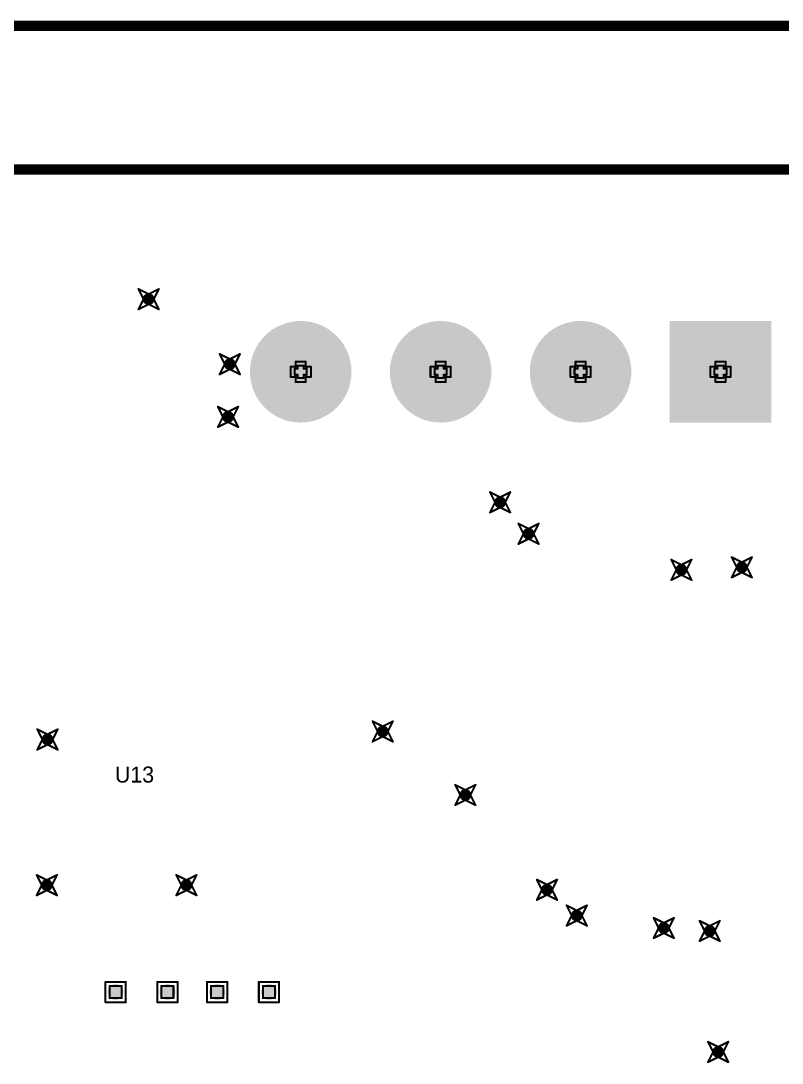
# Model space of a CAD drawing. Header units: millimetres. Extents: x -25 to 478, y -31 to 252.
# Drawn here: x 209.83 to 228.87, y 187.65 to 213.72 of the extents above; entities that cross this region are included whole.
import ezdxf

# ---------------------------------------------------------------- set-up
doc = ezdxf.new("R2010")
doc.units = ezdxf.units.MM
for name, color, linetype in [('DrillDrawing', 1, 'Continuous'), ('Mechanical1', 6, 'Continuous'), ('Mechanical2', 216, 'Continuous'), ('MultiLayer', 9, 'Continuous'), ('PadHoleLayer', 156, 'Continuous'), ('ViaHoleLayer', 16, 'Continuous')]:
    doc.layers.add(name, color=color, linetype=linetype)

# ---------------------------------------------------------------- blocks, each defined once
blk = doc.blocks.new('DBV0006A_N_175')
at = {"layer": 'Mechanical1'}
blk.add_text('U13', height=0.4, dxfattribs=at).set_placement((-0.635, -0.127))
blk = doc.blocks.new('TERM_BLK_ED555_4DS_256')
at = {"layer": 'MultiLayer'}
blk.add_hatch(color=9, dxfattribs=at).paths.add_polyline_path([(-1.27, 1.27), (1.27, 1.27), (1.27, -1.27), (-1.27, -1.27)])
h = blk.add_hatch(color=9, dxfattribs=at)
edge = h.paths.add_edge_path()
edge.add_arc((3.5, 0), 1.27, 0, 360)
h = blk.add_hatch(color=9, dxfattribs=at)
edge = h.paths.add_edge_path()
edge.add_arc((7, 0), 1.27, 0, 360)
h = blk.add_hatch(color=9, dxfattribs=at)
edge = h.paths.add_edge_path()
edge.add_arc((10.5, 0), 1.27, 0, 360)
at = {"layer": 'PadHoleLayer'}
h = blk.add_hatch(color=156, dxfattribs=at)
edge = h.paths.add_edge_path()
edge.add_arc((0, 0), 0.635, 0, 360)
h = blk.add_hatch(color=156, dxfattribs=at)
edge = h.paths.add_edge_path()
edge.add_arc((3.5, 0), 0.635, 0, 360)
h = blk.add_hatch(color=156, dxfattribs=at)
edge = h.paths.add_edge_path()
edge.add_arc((7, 0), 0.635, 0, 360)
h = blk.add_hatch(color=156, dxfattribs=at)
edge = h.paths.add_edge_path()
edge.add_arc((10.5, 0), 0.635, 0, 360)

msp = doc.modelspace()

# ---------------------------------------------------------------- hatches: boundary and pattern name
at = {"layer": 'ViaHoleLayer'}
h = msp.add_hatch(color=16, dxfattribs=at)
edge = h.paths.add_edge_path()
edge.add_arc((213.026, 206.756), 0.15, 0, 360)
h = msp.add_hatch(color=16, dxfattribs=at)
edge = h.paths.add_edge_path()
edge.add_arc((215.056, 205.13), 0.15, 0, 360)
h = msp.add_hatch(color=16, dxfattribs=at)
edge = h.paths.add_edge_path()
edge.add_arc((215.012, 203.812), 0.15, 0, 360)
h = msp.add_hatch(color=16, dxfattribs=at)
edge = h.paths.add_edge_path()
edge.add_arc((221.818, 201.676), 0.15, 0, 360)
h = msp.add_hatch(color=16, dxfattribs=at)
edge = h.paths.add_edge_path()
edge.add_arc((222.529, 200.889), 0.15, 0, 360)
h = msp.add_hatch(color=16, dxfattribs=at)
edge = h.paths.add_edge_path()
edge.add_arc((227.863, 200.05), 0.15, 0, 360)
h = msp.add_hatch(color=16, dxfattribs=at)
edge = h.paths.add_edge_path()
edge.add_arc((226.352, 199.987), 0.15, 0, 360)
h = msp.add_hatch(color=16, dxfattribs=at)
edge = h.paths.add_edge_path()
edge.add_arc((218.881, 195.945), 0.15, 0, 360)
h = msp.add_hatch(color=16, dxfattribs=at)
edge = h.paths.add_edge_path()
edge.add_arc((210.497, 195.745), 0.15, 0, 360)
h = msp.add_hatch(color=16, dxfattribs=at)
edge = h.paths.add_edge_path()
edge.add_arc((220.948, 194.357), 0.15, 0, 360)
h = msp.add_hatch(color=16, dxfattribs=at)
edge = h.paths.add_edge_path()
edge.add_arc((210.48, 192.102), 0.15, 0, 360)
h = msp.add_hatch(color=16, dxfattribs=at)
edge = h.paths.add_edge_path()
edge.add_arc((213.971, 192.102), 0.15, 0, 360)
h = msp.add_hatch(color=16, dxfattribs=at)
edge = h.paths.add_edge_path()
edge.add_arc((222.99, 191.987), 0.15, 0, 360)
h = msp.add_hatch(color=16, dxfattribs=at)
edge = h.paths.add_edge_path()
edge.add_arc((223.735, 191.342), 0.15, 0, 360)
h = msp.add_hatch(color=16, dxfattribs=at)
edge = h.paths.add_edge_path()
edge.add_arc((225.911, 191.031), 0.15, 0, 360)
h = msp.add_hatch(color=16, dxfattribs=at)
edge = h.paths.add_edge_path()
edge.add_arc((227.06, 190.957), 0.15, 0, 360)
h = msp.add_hatch(color=16, dxfattribs=at)
edge = h.paths.add_edge_path()
edge.add_arc((212.2, 189.43), 0.2, 0, 360)
h = msp.add_hatch(color=16, dxfattribs=at)
edge = h.paths.add_edge_path()
edge.add_arc((213.496, 189.43), 0.2, 0, 360)
h = msp.add_hatch(color=16, dxfattribs=at)
edge = h.paths.add_edge_path()
edge.add_arc((214.74, 189.43), 0.2, 0, 360)
h = msp.add_hatch(color=16, dxfattribs=at)
edge = h.paths.add_edge_path()
edge.add_arc((216.036, 189.43), 0.2, 0, 360)
h = msp.add_hatch(color=16, dxfattribs=at)
edge = h.paths.add_edge_path()
edge.add_arc((227.272, 187.931), 0.15, 0, 360)

# ---------------------------------------------------------------- linework, layer by layer
at = {"layer": 'DrillDrawing', "const_width": 0.0508}
for points in [[(212.772, 207.01), (213.026, 206.883)], [(212.772, 207.01), (212.899, 206.756)], [(213.026, 206.883), (213.28, 207.01)], [(213.153, 206.756), (213.28, 207.01)], [(212.772, 206.502), (212.899, 206.756)], [(213.153, 206.756), (213.28, 206.502)], [(212.772, 206.502), (213.026, 206.629)], [(213.026, 206.629), (213.28, 206.502)], [(214.802, 205.384), (215.056, 205.257)], [(214.802, 205.384), (214.929, 205.13)], [(215.056, 205.257), (215.31, 205.384)], [(215.183, 205.13), (215.31, 205.384)], [(214.802, 204.876), (214.929, 205.13)], [(215.183, 205.13), (215.31, 204.876)], [(216.703, 205.067), (216.703, 205.194)], [(216.703, 205.194), (216.957, 205.194)], [(216.957, 205.067), (216.957, 205.194)], [(220.203, 205.067), (220.203, 205.194)], [(220.203, 205.194), (220.457, 205.194)], [(220.457, 205.067), (220.457, 205.194)], [(223.703, 205.067), (223.703, 205.194)], [(223.703, 205.194), (223.957, 205.194)], [(223.957, 205.067), (223.957, 205.194)], [(227.203, 205.067), (227.203, 205.194)], [(227.203, 205.194), (227.457, 205.194)], [(227.457, 205.067), (227.457, 205.194)], [(214.802, 204.876), (215.056, 205.003)], [(215.056, 205.003), (215.31, 204.876)], [(216.576, 204.813), (216.576, 205.067)], [(216.576, 205.067), (216.703, 205.067)], [(216.678, 204.864), (216.678, 205.016)], [(216.678, 205.016), (216.754, 205.016)], [(216.678, 204.864), (216.754, 204.864)], [(216.754, 205.016), (216.754, 205.092)], [(216.754, 205.092), (216.906, 205.092)], [(216.754, 204.787), (216.754, 204.864)], [(216.906, 205.016), (216.906, 205.092)], [(216.906, 205.016), (216.982, 205.016)], [(216.906, 204.864), (216.982, 204.864)], [(216.906, 204.787), (216.906, 204.864)], [(216.957, 205.067), (217.084, 205.067)], [(216.982, 204.864), (216.982, 205.016)], [(217.084, 204.813), (217.084, 205.067)], [(220.076, 204.813), (220.076, 205.067)], [(220.076, 205.067), (220.203, 205.067)], [(220.178, 204.864), (220.178, 205.016)], [(220.178, 205.016), (220.254, 205.016)], [(220.178, 204.864), (220.254, 204.864)], [(220.254, 205.016), (220.254, 205.092)], [(220.254, 205.092), (220.406, 205.092)], [(220.254, 204.787), (220.254, 204.864)], [(220.406, 205.016), (220.406, 205.092)], [(220.406, 205.016), (220.482, 205.016)], [(220.406, 204.864), (220.482, 204.864)], [(220.406, 204.787), (220.406, 204.864)], [(220.457, 205.067), (220.584, 205.067)], [(220.482, 204.864), (220.482, 205.016)], [(220.584, 204.813), (220.584, 205.067)], [(223.576, 204.813), (223.576, 205.067)], [(223.576, 205.067), (223.703, 205.067)], [(223.678, 204.864), (223.678, 205.016)], [(223.678, 205.016), (223.754, 205.016)], [(223.678, 204.864), (223.754, 204.864)], [(223.754, 205.016), (223.754, 205.092)], [(223.754, 205.092), (223.906, 205.092)], [(223.754, 204.787), (223.754, 204.864)], [(223.906, 205.016), (223.906, 205.092)], [(223.906, 205.016), (223.982, 205.016)], [(223.906, 204.864), (223.982, 204.864)], [(223.906, 204.787), (223.906, 204.864)], [(223.957, 205.067), (224.084, 205.067)], [(223.982, 204.864), (223.982, 205.016)], [(224.084, 204.813), (224.084, 205.067)], [(227.076, 204.813), (227.076, 205.067)], [(227.076, 205.067), (227.203, 205.067)], [(227.178, 204.864), (227.178, 205.016)], [(227.178, 205.016), (227.254, 205.016)], [(227.178, 204.864), (227.254, 204.864)], [(227.254, 205.016), (227.254, 205.092)], [(227.254, 205.092), (227.406, 205.092)], [(227.254, 204.787), (227.254, 204.864)], [(227.406, 205.016), (227.406, 205.092)], [(227.406, 205.016), (227.482, 205.016)], [(227.406, 204.864), (227.482, 204.864)], [(227.406, 204.787), (227.406, 204.864)], [(227.457, 205.067), (227.584, 205.067)], [(227.482, 204.864), (227.482, 205.016)], [(227.584, 204.813), (227.584, 205.067)], [(216.576, 204.813), (216.703, 204.813)], [(216.703, 204.686), (216.703, 204.813)], [(216.703, 204.686), (216.957, 204.686)], [(216.754, 204.787), (216.906, 204.787)], [(216.957, 204.813), (217.084, 204.813)], [(216.957, 204.686), (216.957, 204.813)], [(220.076, 204.813), (220.203, 204.813)], [(220.203, 204.686), (220.203, 204.813)], [(220.203, 204.686), (220.457, 204.686)], [(220.254, 204.787), (220.406, 204.787)], [(220.457, 204.813), (220.584, 204.813)], [(220.457, 204.686), (220.457, 204.813)], [(223.576, 204.813), (223.703, 204.813)], [(223.703, 204.686), (223.703, 204.813)], [(223.703, 204.686), (223.957, 204.686)], [(223.754, 204.787), (223.906, 204.787)], [(223.957, 204.813), (224.084, 204.813)], [(223.957, 204.686), (223.957, 204.813)], [(227.076, 204.813), (227.203, 204.813)], [(227.203, 204.686), (227.203, 204.813)], [(227.203, 204.686), (227.457, 204.686)], [(227.254, 204.787), (227.406, 204.787)], [(227.457, 204.813), (227.584, 204.813)], [(227.457, 204.686), (227.457, 204.813)], [(214.758, 204.066), (215.012, 203.939)], [(214.758, 204.066), (214.885, 203.812)], [(215.012, 203.939), (215.266, 204.066)], [(215.139, 203.812), (215.266, 204.066)], [(214.758, 203.558), (214.885, 203.812)], [(215.139, 203.812), (215.266, 203.558)], [(214.758, 203.558), (215.012, 203.685)], [(215.012, 203.685), (215.266, 203.558)], [(221.564, 201.93), (221.818, 201.803)], [(221.564, 201.93), (221.691, 201.676)], [(221.818, 201.803), (222.072, 201.93)], [(221.945, 201.676), (222.072, 201.93)], [(221.564, 201.422), (221.691, 201.676)], [(221.564, 201.422), (221.818, 201.549)], [(221.818, 201.549), (222.072, 201.422)], [(221.945, 201.676), (222.072, 201.422)], [(222.275, 201.143), (222.529, 201.016)], [(222.275, 201.143), (222.402, 200.889)], [(222.529, 201.016), (222.783, 201.143)], [(222.656, 200.889), (222.783, 201.143)], [(222.275, 200.635), (222.402, 200.889)], [(222.275, 200.635), (222.529, 200.762)], [(222.529, 200.762), (222.783, 200.635)], [(222.656, 200.889), (222.783, 200.635)], [(226.098, 200.241), (226.352, 200.114)], [(226.098, 200.241), (226.225, 199.987)], [(226.352, 200.114), (226.606, 200.241)], [(226.479, 199.987), (226.606, 200.241)], [(227.609, 200.304), (227.863, 200.177)], [(227.609, 200.304), (227.736, 200.05)], [(227.863, 200.177), (228.117, 200.304)], [(227.99, 200.05), (228.117, 200.304)], [(226.098, 199.733), (226.225, 199.987)], [(226.479, 199.987), (226.606, 199.733)], [(227.609, 199.796), (227.736, 200.05)], [(227.609, 199.796), (227.863, 199.923)], [(227.863, 199.923), (228.117, 199.796)], [(227.99, 200.05), (228.117, 199.796)], [(226.098, 199.733), (226.352, 199.86)], [(226.352, 199.86), (226.606, 199.733)], [(210.243, 195.999), (210.497, 195.872)], [(210.243, 195.999), (210.37, 195.745)], [(210.497, 195.872), (210.751, 195.999)], [(210.624, 195.745), (210.751, 195.999)], [(218.627, 196.199), (218.881, 196.072)], [(218.627, 196.199), (218.754, 195.945)], [(218.881, 196.072), (219.135, 196.199)], [(219.008, 195.945), (219.135, 196.199)], [(210.243, 195.491), (210.37, 195.745)], [(210.624, 195.745), (210.751, 195.491)], [(218.627, 195.691), (218.754, 195.945)], [(218.627, 195.691), (218.881, 195.818)], [(218.881, 195.818), (219.135, 195.691)], [(219.008, 195.945), (219.135, 195.691)], [(210.243, 195.491), (210.497, 195.618)], [(210.497, 195.618), (210.751, 195.491)], [(220.694, 194.611), (220.948, 194.484)], [(220.694, 194.611), (220.821, 194.357)], [(220.948, 194.484), (221.202, 194.611)], [(221.075, 194.357), (221.202, 194.611)], [(220.694, 194.103), (220.821, 194.357)], [(220.694, 194.103), (220.948, 194.23)], [(220.948, 194.23), (221.202, 194.103)], [(221.075, 194.357), (221.202, 194.103)], [(210.226, 192.356), (210.48, 192.229)], [(210.226, 192.356), (210.353, 192.102)], [(210.48, 192.229), (210.734, 192.356)], [(210.607, 192.102), (210.734, 192.356)], [(213.717, 192.356), (213.971, 192.229)], [(213.717, 192.356), (213.844, 192.102)], [(213.971, 192.229), (214.225, 192.356)], [(214.098, 192.102), (214.225, 192.356)], [(210.226, 191.848), (210.353, 192.102)], [(210.607, 192.102), (210.734, 191.848)], [(213.717, 191.848), (213.844, 192.102)], [(214.098, 192.102), (214.225, 191.848)], [(222.736, 192.241), (222.99, 192.114)], [(222.736, 192.241), (222.863, 191.987)], [(222.99, 192.114), (223.244, 192.241)], [(223.117, 191.987), (223.244, 192.241)], [(210.226, 191.848), (210.48, 191.975)], [(210.48, 191.975), (210.734, 191.848)], [(213.717, 191.848), (213.971, 191.975)], [(213.971, 191.975), (214.225, 191.848)], [(222.736, 191.733), (222.863, 191.987)], [(222.736, 191.733), (222.99, 191.86)], [(222.99, 191.86), (223.244, 191.733)], [(223.117, 191.987), (223.244, 191.733)], [(223.481, 191.596), (223.735, 191.469)], [(223.481, 191.596), (223.608, 191.342)], [(223.735, 191.469), (223.989, 191.596)], [(223.862, 191.342), (223.989, 191.596)], [(223.481, 191.088), (223.608, 191.342)], [(223.862, 191.342), (223.989, 191.088)], [(223.481, 191.088), (223.735, 191.215)], [(223.735, 191.215), (223.989, 191.088)], [(225.657, 191.285), (225.911, 191.158)], [(225.657, 191.285), (225.784, 191.031)], [(225.657, 190.777), (225.784, 191.031)], [(225.911, 191.158), (226.165, 191.285)], [(226.038, 191.031), (226.165, 191.285)], [(226.038, 191.031), (226.165, 190.777)], [(226.806, 191.211), (227.06, 191.084)], [(226.806, 191.211), (226.933, 190.957)], [(227.06, 191.084), (227.314, 191.211)], [(227.187, 190.957), (227.314, 191.211)], [(225.657, 190.777), (225.911, 190.904)], [(225.911, 190.904), (226.165, 190.777)], [(226.806, 190.703), (226.933, 190.957)], [(226.806, 190.703), (227.06, 190.83)], [(227.06, 190.83), (227.314, 190.703)], [(227.187, 190.957), (227.314, 190.703)], [(211.946, 189.684), (212.454, 189.684)], [(211.946, 189.176), (211.946, 189.684)], [(212.048, 189.582), (212.353, 189.582)], [(212.048, 189.277), (212.048, 189.582)], [(212.353, 189.277), (212.353, 189.582)], [(212.454, 189.176), (212.454, 189.684)], [(213.242, 189.684), (213.75, 189.684)], [(213.242, 189.176), (213.242, 189.684)], [(213.343, 189.582), (213.648, 189.582)], [(213.343, 189.277), (213.343, 189.582)], [(213.648, 189.277), (213.648, 189.582)], [(213.75, 189.176), (213.75, 189.684)], [(214.486, 189.684), (214.994, 189.684)], [(214.486, 189.176), (214.486, 189.684)], [(214.588, 189.582), (214.893, 189.582)], [(214.588, 189.277), (214.588, 189.582)], [(214.893, 189.277), (214.893, 189.582)], [(214.994, 189.176), (214.994, 189.684)], [(215.782, 189.684), (216.29, 189.684)], [(215.782, 189.176), (215.782, 189.684)], [(215.883, 189.582), (216.188, 189.582)], [(215.883, 189.277), (215.883, 189.582)], [(216.188, 189.277), (216.188, 189.582)], [(216.29, 189.176), (216.29, 189.684)], [(212.048, 189.277), (212.353, 189.277)], [(213.343, 189.277), (213.648, 189.277)], [(214.588, 189.277), (214.893, 189.277)], [(215.883, 189.277), (216.188, 189.277)], [(211.946, 189.176), (212.454, 189.176)], [(213.242, 189.176), (213.75, 189.176)], [(214.486, 189.176), (214.994, 189.176)], [(215.782, 189.176), (216.29, 189.176)], [(227.018, 188.185), (227.272, 188.058)], [(227.018, 188.185), (227.145, 187.931)], [(227.272, 188.058), (227.526, 188.185)], [(227.399, 187.931), (227.526, 188.185)], [(227.018, 187.677), (227.145, 187.931)], [(227.399, 187.931), (227.526, 187.677)], [(227.018, 187.677), (227.272, 187.804)], [(227.272, 187.804), (227.526, 187.677)]]:
    msp.add_lwpolyline(points, dxfattribs=at)
at = {"layer": 'DrillDrawing', "const_width": 0.0254}
for points in [[(212.759, 207.01, 1), (212.785, 207.01, 1)], [(212.759, 207.01, 1), (212.785, 207.01, 1)], [(213.267, 207.01, 1), (213.293, 207.01, 1)], [(213.267, 207.01, 1), (213.293, 207.01, 1)], [(212.886, 206.756, 1), (212.912, 206.756, 1)], [(212.886, 206.756, 1), (212.912, 206.756, 1)], [(213.013, 206.883, 1), (213.039, 206.883, 1)], [(213.013, 206.883, 1), (213.039, 206.883, 1)], [(213.14, 206.756, 1), (213.166, 206.756, 1)], [(213.14, 206.756, 1), (213.166, 206.756, 1)], [(212.759, 206.502, 1), (212.785, 206.502, 1)], [(212.759, 206.502, 1), (212.785, 206.502, 1)], [(213.013, 206.629, 1), (213.039, 206.629, 1)], [(213.013, 206.629, 1), (213.039, 206.629, 1)], [(213.267, 206.502, 1), (213.293, 206.502, 1)], [(213.267, 206.502, 1), (213.293, 206.502, 1)], [(214.789, 205.384, 1), (214.814, 205.384, 1)], [(214.789, 205.384, 1), (214.814, 205.384, 1)], [(215.297, 205.384, 1), (215.322, 205.384, 1)], [(215.297, 205.384, 1), (215.322, 205.384, 1)], [(214.916, 205.13, 1), (214.941, 205.13, 1)], [(214.916, 205.13, 1), (214.941, 205.13, 1)], [(215.043, 205.257, 1), (215.068, 205.257, 1)], [(215.043, 205.257, 1), (215.068, 205.257, 1)], [(215.17, 205.13, 1), (215.195, 205.13, 1)], [(215.17, 205.13, 1), (215.195, 205.13, 1)], [(216.69, 205.194, 1), (216.716, 205.194, 1)], [(216.69, 205.194, 1), (216.716, 205.194, 1)], [(216.944, 205.194, 1), (216.97, 205.194, 1)], [(216.944, 205.194, 1), (216.97, 205.194, 1)], [(220.19, 205.194, 1), (220.216, 205.194, 1)], [(220.19, 205.194, 1), (220.216, 205.194, 1)], [(220.444, 205.194, 1), (220.47, 205.194, 1)], [(220.444, 205.194, 1), (220.47, 205.194, 1)], [(223.69, 205.194, 1), (223.716, 205.194, 1)], [(223.69, 205.194, 1), (223.716, 205.194, 1)], [(223.944, 205.194, 1), (223.97, 205.194, 1)], [(223.944, 205.194, 1), (223.97, 205.194, 1)], [(227.19, 205.194, 1), (227.216, 205.194, 1)], [(227.19, 205.194, 1), (227.216, 205.194, 1)], [(227.444, 205.194, 1), (227.47, 205.194, 1)], [(227.444, 205.194, 1), (227.47, 205.194, 1)], [(214.789, 204.876, 1), (214.814, 204.876, 1)], [(214.789, 204.876, 1), (214.814, 204.876, 1)], [(215.043, 205.003, 1), (215.068, 205.003, 1)], [(215.043, 205.003, 1), (215.068, 205.003, 1)], [(215.297, 204.876, 1), (215.322, 204.876, 1)], [(215.297, 204.876, 1), (215.322, 204.876, 1)], [(216.563, 205.067, 1), (216.589, 205.067, 1)], [(216.563, 205.067, 1), (216.589, 205.067, 1)], [(216.665, 205.016, 1), (216.69, 205.016, 1)], [(216.665, 205.016, 1), (216.69, 205.016, 1)], [(216.665, 204.864, 1), (216.69, 204.864, 1)], [(216.665, 204.864, 1), (216.69, 204.864, 1)], [(216.69, 205.067, 1), (216.716, 205.067, 1)], [(216.69, 205.067, 1), (216.716, 205.067, 1)], [(216.741, 205.092, 1), (216.766, 205.092, 1)], [(216.741, 205.092, 1), (216.766, 205.092, 1)], [(216.741, 205.016, 1), (216.766, 205.016, 1)], [(216.741, 205.016, 1), (216.766, 205.016, 1)], [(216.741, 204.864, 1), (216.766, 204.864, 1)], [(216.741, 204.864, 1), (216.766, 204.864, 1)], [(216.893, 205.092, 1), (216.919, 205.092, 1)], [(216.893, 205.092, 1), (216.919, 205.092, 1)], [(216.893, 205.016, 1), (216.919, 205.016, 1)], [(216.893, 205.016, 1), (216.919, 205.016, 1)], [(216.893, 204.864, 1), (216.919, 204.864, 1)], [(216.893, 204.864, 1), (216.919, 204.864, 1)], [(216.944, 205.067, 1), (216.97, 205.067, 1)], [(216.944, 205.067, 1), (216.97, 205.067, 1)], [(216.97, 205.016, 1), (216.995, 205.016, 1)], [(216.97, 205.016, 1), (216.995, 205.016, 1)], [(216.97, 204.864, 1), (216.995, 204.864, 1)], [(216.97, 204.864, 1), (216.995, 204.864, 1)], [(217.071, 205.067, 1), (217.097, 205.067, 1)], [(217.071, 205.067, 1), (217.097, 205.067, 1)], [(220.063, 205.067, 1), (220.089, 205.067, 1)], [(220.063, 205.067, 1), (220.089, 205.067, 1)], [(220.165, 205.016, 1), (220.19, 205.016, 1)], [(220.165, 205.016, 1), (220.19, 205.016, 1)], [(220.165, 204.864, 1), (220.19, 204.864, 1)], [(220.165, 204.864, 1), (220.19, 204.864, 1)], [(220.19, 205.067, 1), (220.216, 205.067, 1)], [(220.19, 205.067, 1), (220.216, 205.067, 1)], [(220.241, 205.092, 1), (220.266, 205.092, 1)], [(220.241, 205.092, 1), (220.266, 205.092, 1)], [(220.241, 205.016, 1), (220.266, 205.016, 1)], [(220.241, 205.016, 1), (220.266, 205.016, 1)], [(220.241, 204.864, 1), (220.266, 204.864, 1)], [(220.241, 204.864, 1), (220.266, 204.864, 1)], [(220.393, 205.092, 1), (220.419, 205.092, 1)], [(220.393, 205.092, 1), (220.419, 205.092, 1)], [(220.393, 205.016, 1), (220.419, 205.016, 1)], [(220.393, 205.016, 1), (220.419, 205.016, 1)], [(220.393, 204.864, 1), (220.419, 204.864, 1)], [(220.393, 204.864, 1), (220.419, 204.864, 1)], [(220.444, 205.067, 1), (220.47, 205.067, 1)], [(220.444, 205.067, 1), (220.47, 205.067, 1)], [(220.47, 205.016, 1), (220.495, 205.016, 1)], [(220.47, 205.016, 1), (220.495, 205.016, 1)], [(220.47, 204.864, 1), (220.495, 204.864, 1)], [(220.47, 204.864, 1), (220.495, 204.864, 1)], [(220.571, 205.067, 1), (220.597, 205.067, 1)], [(220.571, 205.067, 1), (220.597, 205.067, 1)], [(223.563, 205.067, 1), (223.589, 205.067, 1)], [(223.563, 205.067, 1), (223.589, 205.067, 1)], [(223.665, 205.016, 1), (223.69, 205.016, 1)], [(223.665, 205.016, 1), (223.69, 205.016, 1)], [(223.665, 204.864, 1), (223.69, 204.864, 1)], [(223.665, 204.864, 1), (223.69, 204.864, 1)], [(223.69, 205.067, 1), (223.716, 205.067, 1)], [(223.69, 205.067, 1), (223.716, 205.067, 1)], [(223.741, 205.092, 1), (223.766, 205.092, 1)], [(223.741, 205.092, 1), (223.766, 205.092, 1)], [(223.741, 205.016, 1), (223.766, 205.016, 1)], [(223.741, 205.016, 1), (223.766, 205.016, 1)], [(223.741, 204.864, 1), (223.766, 204.864, 1)], [(223.741, 204.864, 1), (223.766, 204.864, 1)], [(223.893, 205.092, 1), (223.919, 205.092, 1)], [(223.893, 205.092, 1), (223.919, 205.092, 1)], [(223.893, 205.016, 1), (223.919, 205.016, 1)], [(223.893, 205.016, 1), (223.919, 205.016, 1)], [(223.893, 204.864, 1), (223.919, 204.864, 1)], [(223.893, 204.864, 1), (223.919, 204.864, 1)], [(223.944, 205.067, 1), (223.97, 205.067, 1)], [(223.944, 205.067, 1), (223.97, 205.067, 1)], [(223.97, 205.016, 1), (223.995, 205.016, 1)], [(223.97, 205.016, 1), (223.995, 205.016, 1)], [(223.97, 204.864, 1), (223.995, 204.864, 1)], [(223.97, 204.864, 1), (223.995, 204.864, 1)], [(224.071, 205.067, 1), (224.097, 205.067, 1)], [(224.071, 205.067, 1), (224.097, 205.067, 1)], [(227.063, 205.067, 1), (227.089, 205.067, 1)], [(227.063, 205.067, 1), (227.089, 205.067, 1)], [(227.165, 205.016, 1), (227.19, 205.016, 1)], [(227.165, 205.016, 1), (227.19, 205.016, 1)], [(227.165, 204.864, 1), (227.19, 204.864, 1)], [(227.165, 204.864, 1), (227.19, 204.864, 1)], [(227.19, 205.067, 1), (227.216, 205.067, 1)], [(227.19, 205.067, 1), (227.216, 205.067, 1)], [(227.241, 205.092, 1), (227.267, 205.092, 1)], [(227.241, 205.092, 1), (227.267, 205.092, 1)], [(227.241, 205.016, 1), (227.267, 205.016, 1)], [(227.241, 205.016, 1), (227.267, 205.016, 1)], [(227.241, 204.864, 1), (227.267, 204.864, 1)], [(227.241, 204.864, 1), (227.267, 204.864, 1)], [(227.393, 205.092, 1), (227.419, 205.092, 1)], [(227.393, 205.092, 1), (227.419, 205.092, 1)], [(227.393, 205.016, 1), (227.419, 205.016, 1)], [(227.393, 205.016, 1), (227.419, 205.016, 1)], [(227.393, 204.864, 1), (227.419, 204.864, 1)], [(227.393, 204.864, 1), (227.419, 204.864, 1)], [(227.444, 205.067, 1), (227.47, 205.067, 1)], [(227.444, 205.067, 1), (227.47, 205.067, 1)], [(227.47, 205.016, 1), (227.495, 205.016, 1)], [(227.47, 205.016, 1), (227.495, 205.016, 1)], [(227.47, 204.864, 1), (227.495, 204.864, 1)], [(227.47, 204.864, 1), (227.495, 204.864, 1)], [(227.571, 205.067, 1), (227.597, 205.067, 1)], [(227.571, 205.067, 1), (227.597, 205.067, 1)], [(216.563, 204.813, 1), (216.589, 204.813, 1)], [(216.563, 204.813, 1), (216.589, 204.813, 1)], [(216.69, 204.813, 1), (216.716, 204.813, 1)], [(216.69, 204.813, 1), (216.716, 204.813, 1)], [(216.69, 204.686, 1), (216.716, 204.686, 1)], [(216.69, 204.686, 1), (216.716, 204.686, 1)], [(216.741, 204.787, 1), (216.766, 204.787, 1)], [(216.741, 204.787, 1), (216.766, 204.787, 1)], [(216.893, 204.787, 1), (216.919, 204.787, 1)], [(216.893, 204.787, 1), (216.919, 204.787, 1)], [(216.944, 204.813, 1), (216.97, 204.813, 1)], [(216.944, 204.813, 1), (216.97, 204.813, 1)], [(216.944, 204.686, 1), (216.97, 204.686, 1)], [(216.944, 204.686, 1), (216.97, 204.686, 1)], [(217.071, 204.813, 1), (217.097, 204.813, 1)], [(217.071, 204.813, 1), (217.097, 204.813, 1)], [(220.063, 204.813, 1), (220.089, 204.813, 1)], [(220.063, 204.813, 1), (220.089, 204.813, 1)], [(220.19, 204.813, 1), (220.216, 204.813, 1)], [(220.19, 204.813, 1), (220.216, 204.813, 1)], [(220.19, 204.686, 1), (220.216, 204.686, 1)], [(220.19, 204.686, 1), (220.216, 204.686, 1)], [(220.241, 204.787, 1), (220.266, 204.787, 1)], [(220.241, 204.787, 1), (220.266, 204.787, 1)], [(220.393, 204.787, 1), (220.419, 204.787, 1)], [(220.393, 204.787, 1), (220.419, 204.787, 1)], [(220.444, 204.813, 1), (220.47, 204.813, 1)], [(220.444, 204.813, 1), (220.47, 204.813, 1)], [(220.444, 204.686, 1), (220.47, 204.686, 1)], [(220.444, 204.686, 1), (220.47, 204.686, 1)], [(220.571, 204.813, 1), (220.597, 204.813, 1)], [(220.571, 204.813, 1), (220.597, 204.813, 1)], [(223.563, 204.813, 1), (223.589, 204.813, 1)], [(223.563, 204.813, 1), (223.589, 204.813, 1)], [(223.69, 204.813, 1), (223.716, 204.813, 1)], [(223.69, 204.813, 1), (223.716, 204.813, 1)], [(223.69, 204.686, 1), (223.716, 204.686, 1)], [(223.69, 204.686, 1), (223.716, 204.686, 1)], [(223.741, 204.787, 1), (223.766, 204.787, 1)], [(223.741, 204.787, 1), (223.766, 204.787, 1)], [(223.893, 204.787, 1), (223.919, 204.787, 1)], [(223.893, 204.787, 1), (223.919, 204.787, 1)], [(223.944, 204.813, 1), (223.97, 204.813, 1)], [(223.944, 204.813, 1), (223.97, 204.813, 1)], [(223.944, 204.686, 1), (223.97, 204.686, 1)], [(223.944, 204.686, 1), (223.97, 204.686, 1)], [(224.071, 204.813, 1), (224.097, 204.813, 1)], [(224.071, 204.813, 1), (224.097, 204.813, 1)], [(227.063, 204.813, 1), (227.089, 204.813, 1)], [(227.063, 204.813, 1), (227.089, 204.813, 1)], [(227.19, 204.813, 1), (227.216, 204.813, 1)], [(227.19, 204.813, 1), (227.216, 204.813, 1)], [(227.19, 204.686, 1), (227.216, 204.686, 1)], [(227.19, 204.686, 1), (227.216, 204.686, 1)], [(227.241, 204.787, 1), (227.267, 204.787, 1)], [(227.241, 204.787, 1), (227.267, 204.787, 1)], [(227.393, 204.787, 1), (227.419, 204.787, 1)], [(227.393, 204.787, 1), (227.419, 204.787, 1)], [(227.444, 204.813, 1), (227.47, 204.813, 1)], [(227.444, 204.813, 1), (227.47, 204.813, 1)], [(227.444, 204.686, 1), (227.47, 204.686, 1)], [(227.444, 204.686, 1), (227.47, 204.686, 1)], [(227.571, 204.813, 1), (227.597, 204.813, 1)], [(227.571, 204.813, 1), (227.597, 204.813, 1)], [(214.745, 204.066, 1), (214.771, 204.066, 1)], [(214.745, 204.066, 1), (214.771, 204.066, 1)], [(215.253, 204.066, 1), (215.279, 204.066, 1)], [(215.253, 204.066, 1), (215.279, 204.066, 1)], [(214.872, 203.812, 1), (214.898, 203.812, 1)], [(214.872, 203.812, 1), (214.898, 203.812, 1)], [(214.999, 203.939, 1), (215.025, 203.939, 1)], [(214.999, 203.939, 1), (215.025, 203.939, 1)], [(215.126, 203.812, 1), (215.152, 203.812, 1)], [(215.126, 203.812, 1), (215.152, 203.812, 1)], [(214.745, 203.558, 1), (214.771, 203.558, 1)], [(214.745, 203.558, 1), (214.771, 203.558, 1)], [(214.999, 203.685, 1), (215.025, 203.685, 1)], [(214.999, 203.685, 1), (215.025, 203.685, 1)], [(215.253, 203.558, 1), (215.279, 203.558, 1)], [(215.253, 203.558, 1), (215.279, 203.558, 1)], [(221.552, 201.93, 1), (221.577, 201.93, 1)], [(221.552, 201.93, 1), (221.577, 201.93, 1)], [(221.805, 201.803, 1), (221.831, 201.803, 1)], [(221.805, 201.803, 1), (221.831, 201.803, 1)], [(222.06, 201.93, 1), (222.085, 201.93, 1)], [(222.06, 201.93, 1), (222.085, 201.93, 1)], [(221.679, 201.676, 1), (221.704, 201.676, 1)], [(221.679, 201.676, 1), (221.704, 201.676, 1)], [(221.805, 201.549, 1), (221.831, 201.549, 1)], [(221.805, 201.549, 1), (221.831, 201.549, 1)], [(221.933, 201.676, 1), (221.958, 201.676, 1)], [(221.933, 201.676, 1), (221.958, 201.676, 1)], [(221.552, 201.422, 1), (221.577, 201.422, 1)], [(221.552, 201.422, 1), (221.577, 201.422, 1)], [(222.06, 201.422, 1), (222.085, 201.422, 1)], [(222.06, 201.422, 1), (222.085, 201.422, 1)], [(222.263, 201.143, 1), (222.288, 201.143, 1)], [(222.263, 201.143, 1), (222.288, 201.143, 1)], [(222.517, 201.016, 1), (222.542, 201.016, 1)], [(222.517, 201.016, 1), (222.542, 201.016, 1)], [(222.771, 201.143, 1), (222.796, 201.143, 1)], [(222.771, 201.143, 1), (222.796, 201.143, 1)], [(222.39, 200.889, 1), (222.415, 200.889, 1)], [(222.39, 200.889, 1), (222.415, 200.889, 1)], [(222.517, 200.762, 1), (222.542, 200.762, 1)], [(222.517, 200.762, 1), (222.542, 200.762, 1)], [(222.644, 200.889, 1), (222.669, 200.889, 1)], [(222.644, 200.889, 1), (222.669, 200.889, 1)], [(222.263, 200.635, 1), (222.288, 200.635, 1)], [(222.263, 200.635, 1), (222.288, 200.635, 1)], [(222.771, 200.635, 1), (222.796, 200.635, 1)], [(222.771, 200.635, 1), (222.796, 200.635, 1)], [(226.085, 200.241, 1), (226.111, 200.241, 1)], [(226.085, 200.241, 1), (226.111, 200.241, 1)], [(226.593, 200.241, 1), (226.619, 200.241, 1)], [(226.593, 200.241, 1), (226.619, 200.241, 1)], [(227.597, 200.304, 1), (227.622, 200.304, 1)], [(227.597, 200.304, 1), (227.622, 200.304, 1)], [(227.851, 200.177, 1), (227.876, 200.177, 1)], [(227.851, 200.177, 1), (227.876, 200.177, 1)], [(228.105, 200.304, 1), (228.13, 200.304, 1)], [(228.105, 200.304, 1), (228.13, 200.304, 1)], [(226.212, 199.987, 1), (226.238, 199.987, 1)], [(226.212, 199.987, 1), (226.238, 199.987, 1)], [(226.339, 200.114, 1), (226.365, 200.114, 1)], [(226.339, 200.114, 1), (226.365, 200.114, 1)], [(226.466, 199.987, 1), (226.492, 199.987, 1)], [(226.466, 199.987, 1), (226.492, 199.987, 1)], [(227.724, 200.05, 1), (227.749, 200.05, 1)], [(227.724, 200.05, 1), (227.749, 200.05, 1)], [(227.851, 199.923, 1), (227.876, 199.923, 1)], [(227.851, 199.923, 1), (227.876, 199.923, 1)], [(227.978, 200.05, 1), (228.003, 200.05, 1)], [(227.978, 200.05, 1), (228.003, 200.05, 1)], [(226.085, 199.733, 1), (226.111, 199.733, 1)], [(226.085, 199.733, 1), (226.111, 199.733, 1)], [(226.339, 199.86, 1), (226.365, 199.86, 1)], [(226.339, 199.86, 1), (226.365, 199.86, 1)], [(226.593, 199.733, 1), (226.619, 199.733, 1)], [(226.593, 199.733, 1), (226.619, 199.733, 1)], [(227.597, 199.796, 1), (227.622, 199.796, 1)], [(227.597, 199.796, 1), (227.622, 199.796, 1)], [(228.105, 199.796, 1), (228.13, 199.796, 1)], [(228.105, 199.796, 1), (228.13, 199.796, 1)], [(210.23, 195.999, 1), (210.255, 195.999, 1)], [(210.23, 195.999, 1), (210.255, 195.999, 1)], [(210.738, 195.999, 1), (210.763, 195.999, 1)], [(210.738, 195.999, 1), (210.763, 195.999, 1)], [(218.615, 196.199, 1), (218.64, 196.199, 1)], [(218.615, 196.199, 1), (218.64, 196.199, 1)], [(218.869, 196.072, 1), (218.894, 196.072, 1)], [(218.869, 196.072, 1), (218.894, 196.072, 1)], [(219.123, 196.199, 1), (219.148, 196.199, 1)], [(219.123, 196.199, 1), (219.148, 196.199, 1)], [(210.357, 195.745, 1), (210.382, 195.745, 1)], [(210.357, 195.745, 1), (210.382, 195.745, 1)], [(210.484, 195.872, 1), (210.509, 195.872, 1)], [(210.484, 195.872, 1), (210.509, 195.872, 1)], [(210.611, 195.745, 1), (210.636, 195.745, 1)], [(210.611, 195.745, 1), (210.636, 195.745, 1)], [(218.742, 195.945, 1), (218.767, 195.945, 1)], [(218.742, 195.945, 1), (218.767, 195.945, 1)], [(218.869, 195.818, 1), (218.894, 195.818, 1)], [(218.869, 195.818, 1), (218.894, 195.818, 1)], [(218.996, 195.945, 1), (219.021, 195.945, 1)], [(218.996, 195.945, 1), (219.021, 195.945, 1)], [(210.23, 195.491, 1), (210.255, 195.491, 1)], [(210.23, 195.491, 1), (210.255, 195.491, 1)], [(210.484, 195.618, 1), (210.509, 195.618, 1)], [(210.484, 195.618, 1), (210.509, 195.618, 1)], [(210.738, 195.491, 1), (210.763, 195.491, 1)], [(210.738, 195.491, 1), (210.763, 195.491, 1)], [(218.615, 195.691, 1), (218.64, 195.691, 1)], [(218.615, 195.691, 1), (218.64, 195.691, 1)], [(219.123, 195.691, 1), (219.148, 195.691, 1)], [(219.123, 195.691, 1), (219.148, 195.691, 1)], [(220.681, 194.611, 1), (220.706, 194.611, 1)], [(220.681, 194.611, 1), (220.706, 194.611, 1)], [(220.935, 194.484, 1), (220.96, 194.484, 1)], [(220.935, 194.484, 1), (220.96, 194.484, 1)], [(221.189, 194.611, 1), (221.214, 194.611, 1)], [(221.189, 194.611, 1), (221.214, 194.611, 1)], [(220.808, 194.357, 1), (220.833, 194.357, 1)], [(220.808, 194.357, 1), (220.833, 194.357, 1)], [(220.935, 194.23, 1), (220.96, 194.23, 1)], [(220.935, 194.23, 1), (220.96, 194.23, 1)], [(221.062, 194.357, 1), (221.087, 194.357, 1)], [(221.062, 194.357, 1), (221.087, 194.357, 1)], [(220.681, 194.103, 1), (220.706, 194.103, 1)], [(220.681, 194.103, 1), (220.706, 194.103, 1)], [(221.189, 194.103, 1), (221.214, 194.103, 1)], [(221.189, 194.103, 1), (221.214, 194.103, 1)], [(210.214, 192.356, 1), (210.239, 192.356, 1)], [(210.214, 192.356, 1), (210.239, 192.356, 1)], [(210.722, 192.356, 1), (210.747, 192.356, 1)], [(210.722, 192.356, 1), (210.747, 192.356, 1)], [(213.705, 192.356, 1), (213.73, 192.356, 1)], [(213.705, 192.356, 1), (213.73, 192.356, 1)], [(214.213, 192.356, 1), (214.238, 192.356, 1)], [(214.213, 192.356, 1), (214.238, 192.356, 1)], [(210.341, 192.102, 1), (210.366, 192.102, 1)], [(210.341, 192.102, 1), (210.366, 192.102, 1)], [(210.468, 192.229, 1), (210.493, 192.229, 1)], [(210.468, 192.229, 1), (210.493, 192.229, 1)], [(210.595, 192.102, 1), (210.62, 192.102, 1)], [(210.595, 192.102, 1), (210.62, 192.102, 1)], [(213.832, 192.102, 1), (213.857, 192.102, 1)], [(213.832, 192.102, 1), (213.857, 192.102, 1)], [(213.959, 192.229, 1), (213.984, 192.229, 1)], [(213.959, 192.229, 1), (213.984, 192.229, 1)], [(214.086, 192.102, 1), (214.111, 192.102, 1)], [(214.086, 192.102, 1), (214.111, 192.102, 1)], [(222.724, 192.241, 1), (222.749, 192.241, 1)], [(222.724, 192.241, 1), (222.749, 192.241, 1)], [(222.978, 192.114, 1), (223.003, 192.114, 1)], [(222.978, 192.114, 1), (223.003, 192.114, 1)], [(223.232, 192.241, 1), (223.257, 192.241, 1)], [(223.232, 192.241, 1), (223.257, 192.241, 1)], [(210.214, 191.848, 1), (210.239, 191.848, 1)], [(210.214, 191.848, 1), (210.239, 191.848, 1)], [(210.468, 191.975, 1), (210.493, 191.975, 1)], [(210.468, 191.975, 1), (210.493, 191.975, 1)], [(210.722, 191.848, 1), (210.747, 191.848, 1)], [(210.722, 191.848, 1), (210.747, 191.848, 1)], [(213.705, 191.848, 1), (213.73, 191.848, 1)], [(213.705, 191.848, 1), (213.73, 191.848, 1)], [(213.959, 191.975, 1), (213.984, 191.975, 1)], [(213.959, 191.975, 1), (213.984, 191.975, 1)], [(214.213, 191.848, 1), (214.238, 191.848, 1)], [(214.213, 191.848, 1), (214.238, 191.848, 1)], [(222.851, 191.987, 1), (222.876, 191.987, 1)], [(222.851, 191.987, 1), (222.876, 191.987, 1)], [(222.978, 191.86, 1), (223.003, 191.86, 1)], [(222.978, 191.86, 1), (223.003, 191.86, 1)], [(223.105, 191.987, 1), (223.13, 191.987, 1)], [(223.105, 191.987, 1), (223.13, 191.987, 1)], [(222.724, 191.733, 1), (222.749, 191.733, 1)], [(222.724, 191.733, 1), (222.749, 191.733, 1)], [(223.232, 191.733, 1), (223.257, 191.733, 1)], [(223.232, 191.733, 1), (223.257, 191.733, 1)], [(223.469, 191.596, 1), (223.494, 191.596, 1)], [(223.469, 191.596, 1), (223.494, 191.596, 1)], [(223.977, 191.596, 1), (224.002, 191.596, 1)], [(223.977, 191.596, 1), (224.002, 191.596, 1)], [(223.596, 191.342, 1), (223.621, 191.342, 1)], [(223.596, 191.342, 1), (223.621, 191.342, 1)], [(223.723, 191.469, 1), (223.748, 191.469, 1)], [(223.723, 191.469, 1), (223.748, 191.469, 1)], [(223.85, 191.342, 1), (223.875, 191.342, 1)], [(223.85, 191.342, 1), (223.875, 191.342, 1)], [(223.469, 191.088, 1), (223.494, 191.088, 1)], [(223.469, 191.088, 1), (223.494, 191.088, 1)], [(223.723, 191.215, 1), (223.748, 191.215, 1)], [(223.723, 191.215, 1), (223.748, 191.215, 1)], [(223.977, 191.088, 1), (224.002, 191.088, 1)], [(223.977, 191.088, 1), (224.002, 191.088, 1)], [(225.644, 191.285, 1), (225.669, 191.285, 1)], [(225.644, 191.285, 1), (225.669, 191.285, 1)], [(225.771, 191.031, 1), (225.796, 191.031, 1)], [(225.771, 191.031, 1), (225.796, 191.031, 1)], [(225.898, 191.158, 1), (225.923, 191.158, 1)], [(225.898, 191.158, 1), (225.923, 191.158, 1)], [(226.025, 191.031, 1), (226.05, 191.031, 1)], [(226.025, 191.031, 1), (226.05, 191.031, 1)], [(226.152, 191.285, 1), (226.177, 191.285, 1)], [(226.152, 191.285, 1), (226.177, 191.285, 1)], [(226.793, 191.211, 1), (226.818, 191.211, 1)], [(226.793, 191.211, 1), (226.818, 191.211, 1)], [(227.047, 191.084, 1), (227.072, 191.084, 1)], [(227.047, 191.084, 1), (227.072, 191.084, 1)], [(227.301, 191.211, 1), (227.326, 191.211, 1)], [(227.301, 191.211, 1), (227.326, 191.211, 1)], [(225.644, 190.777, 1), (225.669, 190.777, 1)], [(225.644, 190.777, 1), (225.669, 190.777, 1)], [(225.898, 190.904, 1), (225.923, 190.904, 1)], [(225.898, 190.904, 1), (225.923, 190.904, 1)], [(226.152, 190.777, 1), (226.177, 190.777, 1)], [(226.152, 190.777, 1), (226.177, 190.777, 1)], [(226.92, 190.957, 1), (226.945, 190.957, 1)], [(226.92, 190.957, 1), (226.945, 190.957, 1)], [(227.047, 190.83, 1), (227.072, 190.83, 1)], [(227.047, 190.83, 1), (227.072, 190.83, 1)], [(227.174, 190.957, 1), (227.199, 190.957, 1)], [(227.174, 190.957, 1), (227.199, 190.957, 1)], [(226.793, 190.703, 1), (226.818, 190.703, 1)], [(226.793, 190.703, 1), (226.818, 190.703, 1)], [(227.301, 190.703, 1), (227.326, 190.703, 1)], [(227.301, 190.703, 1), (227.326, 190.703, 1)], [(211.934, 189.684, 1), (211.959, 189.684, 1)], [(211.934, 189.684, 1), (211.959, 189.684, 1)], [(212.035, 189.582, 1), (212.061, 189.582, 1)], [(212.035, 189.582, 1), (212.061, 189.582, 1)], [(212.34, 189.582, 1), (212.366, 189.582, 1)], [(212.34, 189.582, 1), (212.366, 189.582, 1)], [(212.442, 189.684, 1), (212.467, 189.684, 1)], [(212.442, 189.684, 1), (212.467, 189.684, 1)], [(213.229, 189.684, 1), (213.255, 189.684, 1)], [(213.229, 189.684, 1), (213.255, 189.684, 1)], [(213.331, 189.582, 1), (213.356, 189.582, 1)], [(213.331, 189.582, 1), (213.356, 189.582, 1)], [(213.636, 189.582, 1), (213.661, 189.582, 1)], [(213.636, 189.582, 1), (213.661, 189.582, 1)], [(213.737, 189.684, 1), (213.763, 189.684, 1)], [(213.737, 189.684, 1), (213.763, 189.684, 1)], [(214.474, 189.684, 1), (214.499, 189.684, 1)], [(214.474, 189.684, 1), (214.499, 189.684, 1)], [(214.575, 189.582, 1), (214.601, 189.582, 1)], [(214.575, 189.582, 1), (214.601, 189.582, 1)], [(214.88, 189.582, 1), (214.906, 189.582, 1)], [(214.88, 189.582, 1), (214.906, 189.582, 1)], [(214.982, 189.684, 1), (215.007, 189.684, 1)], [(214.982, 189.684, 1), (215.007, 189.684, 1)], [(215.769, 189.684, 1), (215.795, 189.684, 1)], [(215.769, 189.684, 1), (215.795, 189.684, 1)], [(215.871, 189.582, 1), (215.896, 189.582, 1)], [(215.871, 189.582, 1), (215.896, 189.582, 1)], [(216.176, 189.582, 1), (216.201, 189.582, 1)], [(216.176, 189.582, 1), (216.201, 189.582, 1)], [(216.277, 189.684, 1), (216.303, 189.684, 1)], [(216.277, 189.684, 1), (216.303, 189.684, 1)], [(212.035, 189.277, 1), (212.061, 189.277, 1)], [(212.035, 189.277, 1), (212.061, 189.277, 1)], [(212.34, 189.277, 1), (212.366, 189.277, 1)], [(212.34, 189.277, 1), (212.366, 189.277, 1)], [(213.331, 189.277, 1), (213.356, 189.277, 1)], [(213.331, 189.277, 1), (213.356, 189.277, 1)], [(213.636, 189.277, 1), (213.661, 189.277, 1)], [(213.636, 189.277, 1), (213.661, 189.277, 1)], [(214.575, 189.277, 1), (214.601, 189.277, 1)], [(214.575, 189.277, 1), (214.601, 189.277, 1)], [(214.88, 189.277, 1), (214.906, 189.277, 1)], [(214.88, 189.277, 1), (214.906, 189.277, 1)], [(215.871, 189.277, 1), (215.896, 189.277, 1)], [(215.871, 189.277, 1), (215.896, 189.277, 1)], [(216.176, 189.277, 1), (216.201, 189.277, 1)], [(216.176, 189.277, 1), (216.201, 189.277, 1)], [(211.934, 189.176, 1), (211.959, 189.176, 1)], [(211.934, 189.176, 1), (211.959, 189.176, 1)], [(212.442, 189.176, 1), (212.467, 189.176, 1)], [(212.442, 189.176, 1), (212.467, 189.176, 1)], [(213.229, 189.176, 1), (213.255, 189.176, 1)], [(213.229, 189.176, 1), (213.255, 189.176, 1)], [(213.737, 189.176, 1), (213.763, 189.176, 1)], [(213.737, 189.176, 1), (213.763, 189.176, 1)], [(214.474, 189.176, 1), (214.499, 189.176, 1)], [(214.474, 189.176, 1), (214.499, 189.176, 1)], [(214.982, 189.176, 1), (215.007, 189.176, 1)], [(214.982, 189.176, 1), (215.007, 189.176, 1)], [(215.769, 189.176, 1), (215.795, 189.176, 1)], [(215.769, 189.176, 1), (215.795, 189.176, 1)], [(216.277, 189.176, 1), (216.303, 189.176, 1)], [(216.277, 189.176, 1), (216.303, 189.176, 1)], [(227.006, 188.185, 1), (227.031, 188.185, 1)], [(227.006, 188.185, 1), (227.031, 188.185, 1)], [(227.514, 188.185, 1), (227.539, 188.185, 1)], [(227.514, 188.185, 1), (227.539, 188.185, 1)], [(227.133, 187.931, 1), (227.158, 187.931, 1)], [(227.133, 187.931, 1), (227.158, 187.931, 1)], [(227.26, 188.058, 1), (227.285, 188.058, 1)], [(227.26, 188.058, 1), (227.285, 188.058, 1)], [(227.387, 187.931, 1), (227.412, 187.931, 1)], [(227.387, 187.931, 1), (227.412, 187.931, 1)], [(227.006, 187.677, 1), (227.031, 187.677, 1)], [(227.006, 187.677, 1), (227.031, 187.677, 1)], [(227.26, 187.804, 1), (227.285, 187.804, 1)], [(227.26, 187.804, 1), (227.285, 187.804, 1)], [(227.514, 187.677, 1), (227.539, 187.677, 1)], [(227.514, 187.677, 1), (227.539, 187.677, 1)]]:
    msp.add_lwpolyline(points, format="xyb", close=True, dxfattribs=at)
at = {"layer": 'Mechanical1', "const_width": 0.254}
msp.add_lwpolyline([(0, 210), (375, 210)], dxfattribs=at)
at = {"layer": 'Mechanical2', "const_width": 0.254}
msp.add_lwpolyline([(193.213, 213.589), (375, 213.589)], dxfattribs=at)

# ---------------------------------------------------------------- block references
at = {"rotation": 180}
msp.add_blockref('TERM_BLK_ED555_4DS_256', (227.33, 204.94), dxfattribs=at)
msp.add_blockref('DBV0006A_N_175', (212.817, 194.795))

doc.saveas('drawing.dxf')
